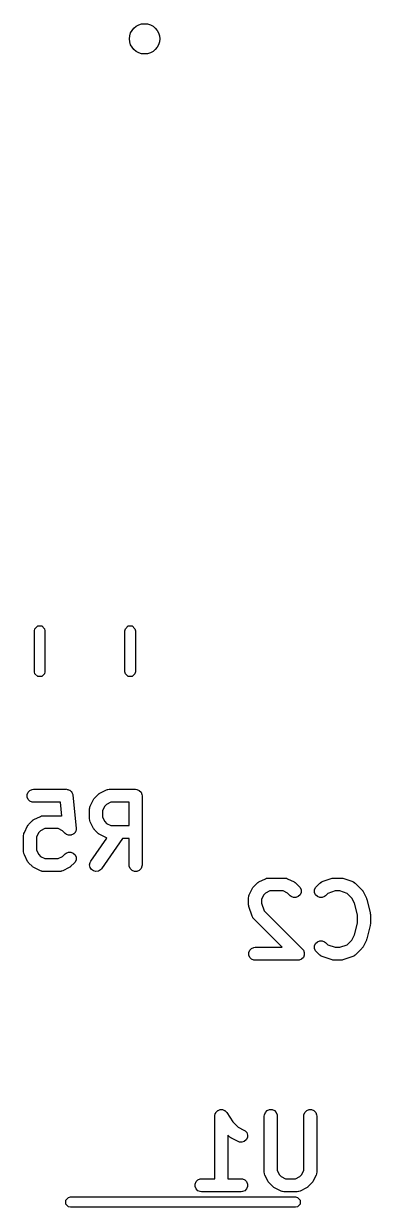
# Model space of a CAD drawing. Extents: x 5.35 to 6.5, y -4.55 to -3.35.
# Drawn here: x 5.775 to 5.933, y -3.89 to -3.352 of the extents above; entities that cross this region are included whole.
import ezdxf

# ---------------------------------------------------------------- set-up
doc = ezdxf.new("R2010")
doc.units = 0
doc.header["$MEASUREMENT"] = 0
doc.layers.add('BLACK', color=7, linetype='CONTINUOUS')

msp = doc.modelspace()

# ---------------------------------------------------------------- linework, layer by layer
at = {"layer": 'BLACK', "linetype": 'CONTINUOUS'}
for p, q in [((5.78041, -3.62818), (5.78059, -3.62727)), ((5.78041, -3.64686), (5.78041, -3.62818)), ((5.78059, -3.62727), (5.78187, -3.626)), ((5.78187, -3.626), (5.78368, -3.626)), ((5.78368, -3.626), (5.78496, -3.62727)), ((5.78496, -3.62727), (5.78514, -3.62818)), ((5.78514, -3.62818), (5.78514, -3.64686)), ((5.82156, -3.62818), (5.82173, -3.62727)), ((5.82156, -3.64686), (5.82156, -3.62818)), ((5.82173, -3.62727), (5.82301, -3.626)), ((5.82301, -3.626), (5.82482, -3.626)), ((5.82482, -3.626), (5.8261, -3.62727)), ((5.8261, -3.62727), (5.82628, -3.62818)), ((5.82628, -3.62818), (5.82628, -3.64686)), ((5.78059, -3.64776), (5.78041, -3.64686)), ((5.78187, -3.64904), (5.78059, -3.64776)), ((5.78368, -3.64904), (5.78187, -3.64904)), ((5.78496, -3.64776), (5.78368, -3.64904)), ((5.78514, -3.64686), (5.78496, -3.64776)), ((5.82173, -3.64776), (5.82156, -3.64686)), ((5.82301, -3.64904), (5.82173, -3.64776)), ((5.82482, -3.64904), (5.82301, -3.64904)), ((5.8261, -3.64776), (5.82482, -3.64904)), ((5.82628, -3.64686), (5.8261, -3.64776)), ((5.77701, -3.70266), (5.77745, -3.7016)), ((5.77701, -3.70382), (5.77701, -3.70266)), ((5.77745, -3.70488), (5.77701, -3.70382)), ((5.77745, -3.7016), (5.77826, -3.70078)), ((5.77826, -3.70078), (5.77933, -3.70034)), ((5.77933, -3.70034), (5.7799, -3.70029)), ((5.7799, -3.70029), (5.7949, -3.70029)), ((5.7949, -3.70029), (5.79511, -3.70031)), ((5.79511, -3.70031), (5.79519, -3.7003)), ((5.79519, -3.7003), (5.79526, -3.70032)), ((5.79526, -3.70032), (5.79548, -3.70034)), ((5.79548, -3.70034), (5.79588, -3.70051)), ((5.79588, -3.70051), (5.79629, -3.70063)), ((5.79629, -3.70063), (5.7964, -3.70073)), ((5.7964, -3.70073), (5.79654, -3.70078)), ((5.79654, -3.70078), (5.79685, -3.70109)), ((5.79685, -3.70109), (5.79718, -3.70136)), ((5.79718, -3.70136), (5.79725, -3.70149)), ((5.79725, -3.70149), (5.79736, -3.7016)), ((5.79736, -3.7016), (5.79752, -3.702)), ((5.79752, -3.702), (5.79772, -3.70238)), ((5.79772, -3.70238), (5.79777, -3.7026)), ((5.79777, -3.7026), (5.7978, -3.70266)), ((5.7978, -3.70266), (5.7978, -3.70274)), ((5.7978, -3.70274), (5.79784, -3.70295)), ((5.79784, -3.70295), (5.79934, -3.71794)), ((5.80781, -3.70415), (5.80931, -3.70265)), ((5.80931, -3.70265), (5.80954, -3.70247)), ((5.80954, -3.70247), (5.80959, -3.70241)), ((5.80959, -3.70241), (5.80968, -3.70235)), ((5.80968, -3.70235), (5.80976, -3.70228)), ((5.80976, -3.70228), (5.80983, -3.70225)), ((5.80983, -3.70225), (5.81008, -3.7021)), ((5.81008, -3.7021), (5.81308, -3.7006)), ((5.81308, -3.7006), (5.81362, -3.70039)), ((5.81362, -3.70039), (5.81372, -3.70038)), ((5.81372, -3.70038), (5.81382, -3.70034)), ((5.81382, -3.70034), (5.8144, -3.70029)), ((5.8144, -3.70029), (5.8264, -3.70029)), ((5.8264, -3.70029), (5.82697, -3.70034)), ((5.82697, -3.70034), (5.82804, -3.70078)), ((5.82804, -3.70078), (5.82885, -3.7016)), ((5.82885, -3.7016), (5.82929, -3.70266)), ((5.82929, -3.70266), (5.82935, -3.70324)), ((5.82935, -3.70324), (5.82935, -3.73474)), ((5.77826, -3.7057), (5.77745, -3.70488)), ((5.77933, -3.70614), (5.77826, -3.7057)), ((5.7799, -3.70619), (5.77933, -3.70614)), ((5.79223, -3.70619), (5.7799, -3.70619)), ((5.79285, -3.71246), (5.79223, -3.70619)), ((5.80545, -3.70924), (5.8055, -3.70866)), ((5.80545, -3.71374), (5.80545, -3.70924)), ((5.8055, -3.70866), (5.80554, -3.70857)), ((5.80554, -3.70857), (5.80555, -3.70846)), ((5.80555, -3.70846), (5.80576, -3.70792)), ((5.80576, -3.70792), (5.80726, -3.70492)), ((5.80726, -3.70492), (5.80741, -3.70467)), ((5.80741, -3.70467), (5.80744, -3.7046)), ((5.80744, -3.7046), (5.80751, -3.70452)), ((5.80751, -3.70452), (5.80757, -3.70443)), ((5.80757, -3.70443), (5.80762, -3.70438)), ((5.80762, -3.70438), (5.80781, -3.70415)), ((5.81233, -3.70799), (5.81135, -3.70994)), ((5.81315, -3.70717), (5.81233, -3.70799)), ((5.8151, -3.70619), (5.81315, -3.70717)), ((5.82344, -3.70619), (5.8151, -3.70619)), ((5.82344, -3.71679), (5.82344, -3.70619)), ((5.77781, -3.71615), (5.77931, -3.71465)), ((5.77931, -3.71465), (5.77954, -3.71446)), ((5.77954, -3.71446), (5.77959, -3.71441)), ((5.77959, -3.71441), (5.77968, -3.71435)), ((5.77968, -3.71435), (5.77976, -3.71428)), ((5.77976, -3.71428), (5.77983, -3.71425)), ((5.77983, -3.71425), (5.78008, -3.7141)), ((5.78008, -3.7141), (5.78308, -3.7126)), ((5.78308, -3.7126), (5.78362, -3.71239)), ((5.78362, -3.71239), (5.78373, -3.71238)), ((5.78373, -3.71238), (5.78383, -3.71234)), ((5.78383, -3.71234), (5.7844, -3.71229)), ((5.7844, -3.71229), (5.7919, -3.71229)), ((5.7919, -3.71229), (5.79248, -3.71234)), ((5.79248, -3.71234), (5.79258, -3.71238)), ((5.79258, -3.71238), (5.79268, -3.71239)), ((5.79268, -3.71239), (5.79285, -3.71246)), ((5.8055, -3.71431), (5.80545, -3.71374)), ((5.80554, -3.71441), (5.8055, -3.71431)), ((5.80555, -3.71452), (5.80554, -3.71441)), ((5.80576, -3.71506), (5.80555, -3.71452)), ((5.81135, -3.70994), (5.81135, -3.71304)), ((5.81135, -3.71304), (5.81233, -3.71499)), ((5.77555, -3.72046), (5.77576, -3.71992)), ((5.77576, -3.71992), (5.77726, -3.71692)), ((5.77726, -3.71692), (5.77742, -3.71667)), ((5.77742, -3.71667), (5.77745, -3.7166)), ((5.77745, -3.7166), (5.77751, -3.71652)), ((5.77751, -3.71652), (5.77757, -3.71643)), ((5.77757, -3.71643), (5.77763, -3.71638)), ((5.77763, -3.71638), (5.77781, -3.71615)), ((5.78233, -3.71999), (5.78136, -3.72193)), ((5.78315, -3.71916), (5.78233, -3.71999)), ((5.7851, -3.71819), (5.78315, -3.71916)), ((5.7912, -3.71819), (5.7851, -3.71819)), ((5.79315, -3.71916), (5.7912, -3.71819)), ((5.79431, -3.72033), (5.79315, -3.71916)), ((5.79855, -3.72018), (5.79828, -3.72052)), ((5.79886, -3.71988), (5.79855, -3.72018)), ((5.79891, -3.71974), (5.79886, -3.71988)), ((5.79901, -3.71963), (5.79891, -3.71974)), ((5.79913, -3.71921), (5.79901, -3.71963)), ((5.7993, -3.71881), (5.79913, -3.71921)), ((5.79934, -3.71852), (5.7993, -3.71867)), ((5.7993, -3.71867), (5.7993, -3.71881)), ((5.79934, -3.71794), (5.79934, -3.71852)), ((5.80726, -3.71806), (5.80576, -3.71506)), ((5.80741, -3.71831), (5.80726, -3.71806)), ((5.80744, -3.71838), (5.80741, -3.71831)), ((5.80751, -3.71846), (5.80744, -3.71838)), ((5.80757, -3.71855), (5.80751, -3.71846)), ((5.80762, -3.7186), (5.80757, -3.71855)), ((5.80781, -3.71883), (5.80762, -3.7186)), ((5.80931, -3.72033), (5.80781, -3.71883)), ((5.81233, -3.71499), (5.81315, -3.71581)), ((5.81315, -3.71581), (5.8151, -3.71679)), ((5.8151, -3.71679), (5.82344, -3.71679)), ((5.77545, -3.72124), (5.77551, -3.72066)), ((5.77545, -3.72874), (5.77545, -3.72124)), ((5.77551, -3.72066), (5.77555, -3.72056)), ((5.77555, -3.72056), (5.77555, -3.72046)), ((5.78136, -3.72193), (5.78136, -3.72804)), ((5.79476, -3.72069), (5.79431, -3.72033)), ((5.7949, -3.72075), (5.79476, -3.72069)), ((5.79501, -3.72084), (5.7949, -3.72075)), ((5.79543, -3.72097), (5.79501, -3.72084)), ((5.79582, -3.72113), (5.79543, -3.72097)), ((5.79597, -3.72113), (5.79582, -3.72113)), ((5.79612, -3.72118), (5.79597, -3.72113)), ((5.79654, -3.72113), (5.79612, -3.72118)), ((5.79698, -3.72113), (5.79654, -3.72113)), ((5.79711, -3.72108), (5.79698, -3.72113)), ((5.79726, -3.72106), (5.79711, -3.72108)), ((5.79764, -3.72086), (5.79726, -3.72106)), ((5.79804, -3.72069), (5.79764, -3.72086)), ((5.79815, -3.72059), (5.79804, -3.72069)), ((5.79828, -3.72052), (5.79815, -3.72059)), ((5.80598, -3.73304), (5.81337, -3.72249)), ((5.80954, -3.72051), (5.80931, -3.72033)), ((5.80959, -3.72057), (5.80954, -3.72051)), ((5.80968, -3.72063), (5.80959, -3.72057)), ((5.80976, -3.72069), (5.80968, -3.72063)), ((5.80983, -3.72072), (5.80976, -3.72069)), ((5.81008, -3.72088), (5.80983, -3.72072)), ((5.81308, -3.72238), (5.81008, -3.72088)), ((5.82043, -3.72269), (5.81082, -3.73643)), ((5.81337, -3.72249), (5.81308, -3.72238)), ((5.82344, -3.72269), (5.82043, -3.72269)), ((5.82344, -3.73474), (5.82344, -3.72269)), ((5.77551, -3.72931), (5.77545, -3.72874)), ((5.77555, -3.72941), (5.77551, -3.72931)), ((5.77555, -3.72952), (5.77555, -3.72941)), ((5.77576, -3.73006), (5.77555, -3.72952)), ((5.77726, -3.73306), (5.77576, -3.73006)), ((5.78136, -3.72804), (5.78233, -3.72999)), ((5.78233, -3.72999), (5.78315, -3.73081)), ((5.78315, -3.73081), (5.7851, -3.73178)), ((5.7912, -3.73178), (5.79315, -3.73081)), ((5.79315, -3.73081), (5.79431, -3.72965)), ((5.79431, -3.72965), (5.79476, -3.72928)), ((5.79476, -3.72928), (5.79582, -3.72884)), ((5.79582, -3.72884), (5.79698, -3.72884)), ((5.79698, -3.72884), (5.79804, -3.72928)), ((5.79804, -3.72928), (5.79886, -3.7301)), ((5.79886, -3.7301), (5.7993, -3.73116)), ((5.77742, -3.7333), (5.77726, -3.73306)), ((5.77745, -3.73338), (5.77742, -3.7333)), ((5.77751, -3.73346), (5.77745, -3.73338)), ((5.77757, -3.73355), (5.77751, -3.73346)), ((5.77763, -3.7336), (5.77757, -3.73355)), ((5.77781, -3.73382), (5.77763, -3.7336)), ((5.77931, -3.73532), (5.77781, -3.73382)), ((5.77954, -3.73551), (5.77931, -3.73532)), ((5.77959, -3.73557), (5.77954, -3.73551)), ((5.77968, -3.73562), (5.77959, -3.73557)), ((5.77976, -3.73569), (5.77968, -3.73562)), ((5.77983, -3.73572), (5.77976, -3.73569)), ((5.78008, -3.73588), (5.77983, -3.73572)), ((5.78308, -3.73738), (5.78008, -3.73588)), ((5.7851, -3.73178), (5.7912, -3.73178)), ((5.79622, -3.73588), (5.79322, -3.73738)), ((5.79647, -3.73572), (5.79622, -3.73588)), ((5.79654, -3.73569), (5.79647, -3.73572)), ((5.79662, -3.73562), (5.79654, -3.73569)), ((5.79671, -3.73557), (5.79662, -3.73562)), ((5.79676, -3.73551), (5.79671, -3.73557)), ((5.79699, -3.73532), (5.79676, -3.73551)), ((5.79849, -3.73382), (5.79699, -3.73532)), ((5.79886, -3.73338), (5.79849, -3.73382)), ((5.7993, -3.73231), (5.79886, -3.73338)), ((5.7993, -3.73116), (5.7993, -3.73231)), ((5.80545, -3.73467), (5.8057, -3.73355)), ((5.80565, -3.73581), (5.80545, -3.73467)), ((5.80627, -3.73678), (5.80565, -3.73581)), ((5.8057, -3.73355), (5.80598, -3.73304)), ((5.8235, -3.73531), (5.82344, -3.73474)), ((5.82394, -3.73638), (5.8235, -3.73531)), ((5.82476, -3.73719), (5.82394, -3.73638)), ((5.82885, -3.73638), (5.82804, -3.73719)), ((5.82929, -3.73531), (5.82885, -3.73638)), ((5.82935, -3.73474), (5.82929, -3.73531)), ((5.78362, -3.73758), (5.78308, -3.73738)), ((5.78373, -3.73759), (5.78362, -3.73758)), ((5.78383, -3.73763), (5.78373, -3.73759)), ((5.7844, -3.73769), (5.78383, -3.73763)), ((5.7919, -3.73769), (5.7844, -3.73769)), ((5.79248, -3.73763), (5.7919, -3.73769)), ((5.79258, -3.73759), (5.79248, -3.73763)), ((5.79268, -3.73758), (5.79258, -3.73759)), ((5.79322, -3.73738), (5.79268, -3.73758)), ((5.80721, -3.73744), (5.80627, -3.73678)), ((5.80833, -3.73769), (5.80721, -3.73744)), ((5.80947, -3.73749), (5.80833, -3.73769)), ((5.81044, -3.73687), (5.80947, -3.73749)), ((5.81082, -3.73643), (5.81044, -3.73687)), ((5.82582, -3.73763), (5.82476, -3.73719)), ((5.82697, -3.73763), (5.82582, -3.73763)), ((5.82804, -3.73719), (5.82697, -3.73763)), ((5.88244, -3.74245), (5.88544, -3.74095)), ((5.88544, -3.74095), (5.88598, -3.74075)), ((5.88598, -3.74075), (5.88609, -3.74074)), ((5.88609, -3.74074), (5.88619, -3.7407)), ((5.88619, -3.7407), (5.88676, -3.74064)), ((5.88676, -3.74064), (5.89426, -3.74064)), ((5.89426, -3.74064), (5.89484, -3.7407)), ((5.89484, -3.7407), (5.89494, -3.74074)), ((5.89494, -3.74074), (5.89504, -3.74075)), ((5.89504, -3.74075), (5.89558, -3.74095)), ((5.89558, -3.74095), (5.89858, -3.74245)), ((5.91133, -3.74229), (5.91583, -3.74079)), ((5.91583, -3.74079), (5.91611, -3.74073)), ((5.91611, -3.74073), (5.91618, -3.7407)), ((5.91618, -3.7407), (5.91629, -3.74069)), ((5.91629, -3.74069), (5.91639, -3.74066)), ((5.91639, -3.74066), (5.91647, -3.74067)), ((5.91647, -3.74067), (5.91676, -3.74064)), ((5.91676, -3.74064), (5.91976, -3.74064)), ((5.91976, -3.74064), (5.92005, -3.74067)), ((5.92005, -3.74067), (5.92013, -3.74066)), ((5.92013, -3.74066), (5.92023, -3.74069)), ((5.92023, -3.74069), (5.92034, -3.7407)), ((5.92034, -3.7407), (5.92041, -3.74073)), ((5.92041, -3.74073), (5.92069, -3.74079)), ((5.92069, -3.74079), (5.92519, -3.74229)), ((5.87812, -3.74827), (5.87962, -3.74527)), ((5.87962, -3.74527), (5.87978, -3.74503)), ((5.87978, -3.74503), (5.87981, -3.74495)), ((5.87981, -3.74495), (5.87988, -3.74487)), ((5.87988, -3.74487), (5.87993, -3.74478)), ((5.87993, -3.74478), (5.87999, -3.74473)), ((5.87999, -3.74473), (5.88018, -3.74451)), ((5.88018, -3.74451), (5.88168, -3.74301)), ((5.88168, -3.74301), (5.8819, -3.74282)), ((5.8819, -3.74282), (5.88195, -3.74276)), ((5.88195, -3.74276), (5.88204, -3.74271)), ((5.88204, -3.74271), (5.88212, -3.74264)), ((5.88212, -3.74264), (5.8822, -3.74261)), ((5.8822, -3.74261), (5.88244, -3.74245)), ((5.88746, -3.74655), (5.88551, -3.74752)), ((5.89357, -3.74655), (5.88746, -3.74655)), ((5.89551, -3.74752), (5.89357, -3.74655)), ((5.89858, -3.74245), (5.89883, -3.74261)), ((5.89883, -3.74261), (5.8989, -3.74264)), ((5.8989, -3.74264), (5.89898, -3.74271)), ((5.89898, -3.74271), (5.89907, -3.74276)), ((5.89907, -3.74276), (5.89912, -3.74282)), ((5.89912, -3.74282), (5.89935, -3.74301)), ((5.89935, -3.74301), (5.90085, -3.74451)), ((5.90085, -3.74451), (5.90122, -3.74495)), ((5.90122, -3.74495), (5.90166, -3.74602)), ((5.90166, -3.74602), (5.90166, -3.74717)), ((5.90787, -3.74602), (5.90831, -3.74495)), ((5.90787, -3.74717), (5.90787, -3.74602)), ((5.90831, -3.74495), (5.90867, -3.74451)), ((5.90867, -3.74451), (5.91017, -3.74301)), ((5.91017, -3.74301), (5.91062, -3.74264)), ((5.91062, -3.74264), (5.91072, -3.7426)), ((5.91072, -3.7426), (5.9108, -3.74253)), ((5.9108, -3.74253), (5.91133, -3.74229)), ((5.91724, -3.74655), (5.91386, -3.74767)), ((5.91928, -3.74655), (5.91724, -3.74655)), ((5.92266, -3.74767), (5.91928, -3.74655)), ((5.92519, -3.74229), (5.92572, -3.74253)), ((5.92572, -3.74253), (5.9258, -3.7426)), ((5.9258, -3.7426), (5.9259, -3.74264)), ((5.9259, -3.74264), (5.92635, -3.74301)), ((5.92635, -3.74301), (5.92935, -3.74601)), ((5.92935, -3.74601), (5.92953, -3.74623)), ((5.92953, -3.74623), (5.92959, -3.74628)), ((5.92959, -3.74628), (5.92965, -3.74637)), ((5.92965, -3.74637), (5.92971, -3.74645)), ((5.92971, -3.74645), (5.92974, -3.74653)), ((5.92974, -3.74653), (5.9299, -3.74677)), ((5.9299, -3.74677), (5.9314, -3.74977)), ((5.87781, -3.74959), (5.87787, -3.74902)), ((5.87781, -3.75259), (5.87781, -3.74959)), ((5.87787, -3.74902), (5.87791, -3.74892)), ((5.87791, -3.74892), (5.87792, -3.74881)), ((5.87792, -3.74881), (5.87812, -3.74827)), ((5.88469, -3.74834), (5.88372, -3.75029)), ((5.88372, -3.75029), (5.88372, -3.75211)), ((5.88372, -3.75211), (5.88485, -3.7555)), ((5.88551, -3.74752), (5.88469, -3.74834)), ((5.89667, -3.74868), (5.89551, -3.74752)), ((5.89712, -3.74905), (5.89667, -3.74868)), ((5.89819, -3.74949), (5.89712, -3.74905)), ((5.89934, -3.74949), (5.89819, -3.74949)), ((5.9004, -3.74905), (5.89934, -3.74949)), ((5.90122, -3.74823), (5.9004, -3.74905)), ((5.90166, -3.74717), (5.90122, -3.74823)), ((5.90831, -3.74823), (5.90787, -3.74717)), ((5.90912, -3.74905), (5.90831, -3.74823)), ((5.91019, -3.74949), (5.90912, -3.74905)), ((5.91134, -3.74949), (5.91019, -3.74949)), ((5.9124, -3.74905), (5.91134, -3.74949)), ((5.91285, -3.74868), (5.9124, -3.74905)), ((5.91386, -3.74767), (5.91285, -3.74868)), ((5.92483, -3.74984), (5.92266, -3.74767)), ((5.92597, -3.75212), (5.92483, -3.74984)), ((5.92731, -3.75746), (5.92597, -3.75212)), ((5.9314, -3.74977), (5.93142, -3.74981)), ((5.93142, -3.74981), (5.93143, -3.74983)), ((5.93143, -3.74983), (5.93152, -3.75007)), ((5.93152, -3.75007), (5.93161, -3.75031)), ((5.93161, -3.75031), (5.93161, -3.75033)), ((5.93161, -3.75033), (5.93162, -3.75038)), ((5.93162, -3.75038), (5.93312, -3.75638)), ((5.87784, -3.75288), (5.87781, -3.75259)), ((5.87784, -3.75296), (5.87784, -3.75288)), ((5.87786, -3.75306), (5.87784, -3.75296)), ((5.87787, -3.75317), (5.87786, -3.75306)), ((5.8779, -3.75324), (5.87787, -3.75317)), ((5.87796, -3.75353), (5.8779, -3.75324)), ((5.87946, -3.75803), (5.87796, -3.75353)), ((5.88485, -3.7555), (5.90235, -3.773)), ((5.92731, -3.76123), (5.92731, -3.75746)), ((5.93312, -3.75638), (5.93314, -3.75648)), ((5.93314, -3.75648), (5.93315, -3.75652)), ((5.93315, -3.75652), (5.93318, -3.75673)), ((5.93318, -3.75673), (5.93321, -3.75695)), ((5.93321, -3.75695), (5.9332, -3.75699)), ((5.9332, -3.75699), (5.93321, -3.75709)), ((5.93321, -3.75709), (5.93321, -3.76159)), ((5.8797, -3.75855), (5.87946, -3.75803)), ((5.87977, -3.75863), (5.8797, -3.75855)), ((5.87981, -3.75873), (5.87977, -3.75863)), ((5.88018, -3.75918), (5.87981, -3.75873)), ((5.89313, -3.77214), (5.88018, -3.75918)), ((5.92597, -3.76656), (5.92731, -3.76123)), ((5.93312, -3.76231), (5.93162, -3.76831)), ((5.93314, -3.76221), (5.93312, -3.76231)), ((5.93315, -3.76217), (5.93314, -3.76221)), ((5.93318, -3.76195), (5.93315, -3.76217)), ((5.93321, -3.76174), (5.93318, -3.76195)), ((5.93321, -3.76159), (5.9332, -3.76169)), ((5.9332, -3.76169), (5.93321, -3.76174)), ((5.92483, -3.76884), (5.92597, -3.76656)), ((5.93152, -3.76861), (5.93143, -3.76885)), ((5.93161, -3.76837), (5.93152, -3.76861)), ((5.93162, -3.76831), (5.93161, -3.76835)), ((5.93161, -3.76835), (5.93161, -3.76837)), ((5.87787, -3.77451), (5.87831, -3.77345)), ((5.87831, -3.77345), (5.87912, -3.77264)), ((5.87912, -3.77264), (5.88019, -3.77219)), ((5.88019, -3.77219), (5.88076, -3.77214)), ((5.88076, -3.77214), (5.89313, -3.77214)), ((5.90235, -3.773), (5.90272, -3.77345)), ((5.90272, -3.77345), (5.90316, -3.77451)), ((5.90787, -3.77151), (5.90831, -3.77045)), ((5.90787, -3.77267), (5.90787, -3.77151)), ((5.90831, -3.77373), (5.90787, -3.77267)), ((5.90831, -3.77045), (5.90912, -3.76964)), ((5.90867, -3.77418), (5.90831, -3.77373)), ((5.90912, -3.76964), (5.91019, -3.76919)), ((5.91019, -3.76919), (5.91134, -3.76919)), ((5.91134, -3.76919), (5.9124, -3.76964)), ((5.9124, -3.76964), (5.91285, -3.77)), ((5.91285, -3.77), (5.91386, -3.77101)), ((5.91386, -3.77101), (5.91724, -3.77214)), ((5.91724, -3.77214), (5.91928, -3.77214)), ((5.91928, -3.77214), (5.92266, -3.77101)), ((5.92266, -3.77101), (5.92483, -3.76884)), ((5.92935, -3.77268), (5.92635, -3.77568)), ((5.92953, -3.77245), (5.92935, -3.77268)), ((5.92959, -3.7724), (5.92953, -3.77245)), ((5.92965, -3.77231), (5.92959, -3.7724)), ((5.92971, -3.77223), (5.92965, -3.77231)), ((5.92974, -3.77216), (5.92971, -3.77223)), ((5.9299, -3.77191), (5.92974, -3.77216)), ((5.9314, -3.76891), (5.9299, -3.77191)), ((5.93142, -3.76887), (5.9314, -3.76891)), ((5.93143, -3.76885), (5.93142, -3.76887)), ((5.87787, -3.77567), (5.87787, -3.77451)), ((5.87831, -3.77673), (5.87787, -3.77567)), ((5.87912, -3.77755), (5.87831, -3.77673)), ((5.88019, -3.77799), (5.87912, -3.77755)), ((5.88076, -3.77804), (5.88019, -3.77799)), ((5.90026, -3.77804), (5.88076, -3.77804)), ((5.90084, -3.77799), (5.90026, -3.77804)), ((5.9019, -3.77755), (5.90084, -3.77799)), ((5.90272, -3.77673), (5.9019, -3.77755)), ((5.90316, -3.77567), (5.90272, -3.77673)), ((5.90316, -3.77451), (5.90316, -3.77567)), ((5.91017, -3.77568), (5.90867, -3.77418)), ((5.91062, -3.77605), (5.91017, -3.77568)), ((5.91072, -3.77609), (5.91062, -3.77605)), ((5.9108, -3.77616), (5.91072, -3.77609)), ((5.91133, -3.77639), (5.9108, -3.77616)), ((5.91583, -3.77789), (5.91133, -3.77639)), ((5.91611, -3.77796), (5.91583, -3.77789)), ((5.91618, -3.77799), (5.91611, -3.77796)), ((5.91629, -3.778), (5.91618, -3.77799)), ((5.91639, -3.77802), (5.91629, -3.778)), ((5.91647, -3.77801), (5.91639, -3.77802)), ((5.91676, -3.77804), (5.91647, -3.77801)), ((5.91976, -3.77804), (5.91676, -3.77804)), ((5.92005, -3.77801), (5.91976, -3.77804)), ((5.92013, -3.77802), (5.92005, -3.77801)), ((5.92023, -3.778), (5.92013, -3.77802)), ((5.92034, -3.77799), (5.92023, -3.778)), ((5.92041, -3.77796), (5.92034, -3.77799)), ((5.92069, -3.77789), (5.92041, -3.77796)), ((5.92519, -3.77639), (5.92069, -3.77789)), ((5.92572, -3.77616), (5.92519, -3.77639)), ((5.9258, -3.77609), (5.92572, -3.77616)), ((5.9259, -3.77605), (5.9258, -3.77609)), ((5.92635, -3.77568), (5.9259, -3.77605)), ((5.86244, -3.8489), (5.8625, -3.84833)), ((5.86244, -3.84891), (5.86244, -3.8489)), ((5.86244, -3.87745), (5.86244, -3.84891)), ((5.86244, -3.84891), (5.86244, -3.84891)), ((5.86244, -3.84891), (5.86244, -3.84891)), ((5.8625, -3.84833), (5.86261, -3.84806)), ((5.86261, -3.84806), (5.86266, -3.84778)), ((5.86266, -3.84778), (5.86283, -3.84754)), ((5.86283, -3.84754), (5.86294, -3.84727)), ((5.86294, -3.84727), (5.86314, -3.84706)), ((5.86314, -3.84706), (5.86331, -3.84682)), ((5.86331, -3.84682), (5.86355, -3.84666)), ((5.86355, -3.84666), (5.86375, -3.84645)), ((5.86375, -3.84645), (5.86402, -3.84634)), ((5.86402, -3.84634), (5.86426, -3.84618)), ((5.86426, -3.84618), (5.86455, -3.84612)), ((5.86455, -3.84612), (5.86482, -3.84601)), ((5.86482, -3.84601), (5.86511, -3.84601)), ((5.86511, -3.84601), (5.86539, -3.84596)), ((5.86539, -3.84596), (5.86568, -3.84601)), ((5.86568, -3.84601), (5.86597, -3.84601)), ((5.86597, -3.84601), (5.86624, -3.84613)), ((5.86624, -3.84613), (5.86652, -3.84618)), ((5.86652, -3.84618), (5.86676, -3.84634)), ((5.86676, -3.84634), (5.86703, -3.84645)), ((5.86703, -3.84645), (5.86724, -3.84666)), ((5.86724, -3.84666), (5.86748, -3.84682)), ((5.86748, -3.84682), (5.86784, -3.84727)), ((5.86784, -3.84727), (5.86785, -3.84727)), ((5.86785, -3.84727), (5.86785, -3.84727)), ((5.86785, -3.84727), (5.86785, -3.84727)), ((5.86785, -3.84727), (5.87069, -3.85153)), ((5.88494, -3.84891), (5.88499, -3.84833)), ((5.88494, -3.87441), (5.88494, -3.84891)), ((5.88499, -3.84833), (5.88543, -3.84727)), ((5.88543, -3.84727), (5.88625, -3.84645)), ((5.88625, -3.84645), (5.88731, -3.84601)), ((5.88731, -3.84601), (5.88847, -3.84601)), ((5.88847, -3.84601), (5.88953, -3.84645)), ((5.88953, -3.84645), (5.89034, -3.84727)), ((5.89034, -3.84727), (5.89079, -3.84833)), ((5.89079, -3.84833), (5.89084, -3.84891)), ((5.89084, -3.84891), (5.89084, -3.87371)), ((5.90293, -3.84891), (5.90299, -3.84833)), ((5.90293, -3.87371), (5.90293, -3.84891)), ((5.90299, -3.84833), (5.90343, -3.84727)), ((5.90343, -3.84727), (5.90425, -3.84645)), ((5.90425, -3.84645), (5.90531, -3.84601)), ((5.90531, -3.84601), (5.90646, -3.84601)), ((5.90646, -3.84601), (5.90753, -3.84645)), ((5.90753, -3.84645), (5.90834, -3.84727)), ((5.90834, -3.84727), (5.90878, -3.84833)), ((5.90878, -3.84833), (5.90884, -3.84891)), ((5.90884, -3.84891), (5.90884, -3.87441)), ((5.87069, -3.85153), (5.87314, -3.85398)), ((5.87314, -3.85398), (5.87571, -3.85527)), ((5.8693, -3.8585), (5.86834, -3.85754)), ((5.86834, -3.85754), (5.86834, -3.87745)), ((5.86953, -3.85868), (5.8693, -3.8585)), ((5.86958, -3.85874), (5.86953, -3.85868)), ((5.86967, -3.8588), (5.86958, -3.85874)), ((5.86975, -3.85886), (5.86967, -3.8588)), ((5.86982, -3.85889), (5.86975, -3.85886)), ((5.87007, -3.85905), (5.86982, -3.85889)), ((5.87307, -3.86055), (5.87007, -3.85905)), ((5.87571, -3.85527), (5.8762, -3.85558)), ((5.87672, -3.85972), (5.87585, -3.86047)), ((5.8762, -3.85558), (5.87696, -3.85645)), ((5.87724, -3.85869), (5.87672, -3.85972)), ((5.87696, -3.85645), (5.87732, -3.85754)), ((5.87732, -3.85754), (5.87724, -3.85869)), ((5.87361, -3.86076), (5.87307, -3.86055)), ((5.87476, -3.86084), (5.87361, -3.86076)), ((5.87585, -3.86047), (5.87476, -3.86084)), ((5.88499, -3.87498), (5.88494, -3.87441)), ((5.88503, -3.87508), (5.88499, -3.87498)), ((5.88504, -3.87519), (5.88503, -3.87508)), ((5.88525, -3.87573), (5.88504, -3.87519)), ((5.88675, -3.87873), (5.88525, -3.87573)), ((5.89084, -3.87371), (5.89182, -3.87566)), ((5.89182, -3.87566), (5.89264, -3.87648)), ((5.90114, -3.87648), (5.90196, -3.87566)), ((5.90196, -3.87566), (5.90293, -3.87371)), ((5.90853, -3.87573), (5.90703, -3.87873)), ((5.90873, -3.87519), (5.90853, -3.87573)), ((5.90874, -3.87508), (5.90873, -3.87519)), ((5.90878, -3.87498), (5.90874, -3.87508)), ((5.90884, -3.87441), (5.90878, -3.87498)), ((5.8535, -3.87983), (5.85394, -3.87876)), ((5.8535, -3.88098), (5.8535, -3.87983)), ((5.85394, -3.88205), (5.8535, -3.88098)), ((5.85394, -3.87876), (5.85475, -3.87795)), ((5.85475, -3.87795), (5.85582, -3.87751)), ((5.85582, -3.87751), (5.85639, -3.87745)), ((5.85639, -3.87745), (5.86244, -3.87745)), ((5.86834, -3.87745), (5.87439, -3.87745)), ((5.87439, -3.87745), (5.87497, -3.87751)), ((5.87497, -3.87751), (5.87603, -3.87795)), ((5.87603, -3.87795), (5.87685, -3.87876)), ((5.87685, -3.87876), (5.87729, -3.87983)), ((5.87729, -3.88098), (5.87685, -3.88205)), ((5.87729, -3.87983), (5.87729, -3.88098)), ((5.8869, -3.87897), (5.88675, -3.87873)), ((5.88693, -3.87905), (5.8869, -3.87897)), ((5.887, -3.87913), (5.88693, -3.87905)), ((5.88706, -3.87922), (5.887, -3.87913)), ((5.88711, -3.87927), (5.88706, -3.87922)), ((5.8873, -3.87949), (5.88711, -3.87927)), ((5.8888, -3.88099), (5.8873, -3.87949)), ((5.88903, -3.88118), (5.8888, -3.88099)), ((5.88908, -3.88124), (5.88903, -3.88118)), ((5.88917, -3.88129), (5.88908, -3.88124)), ((5.88925, -3.88136), (5.88917, -3.88129)), ((5.88932, -3.88139), (5.88925, -3.88136)), ((5.88957, -3.88155), (5.88932, -3.88139)), ((5.89257, -3.88305), (5.88957, -3.88155)), ((5.89264, -3.87648), (5.89459, -3.87745)), ((5.89459, -3.87745), (5.89919, -3.87745)), ((5.89919, -3.87745), (5.90114, -3.87648)), ((5.90421, -3.88155), (5.90121, -3.88305)), ((5.90446, -3.88139), (5.90421, -3.88155)), ((5.90453, -3.88136), (5.90446, -3.88139)), ((5.90461, -3.88129), (5.90453, -3.88136)), ((5.9047, -3.88124), (5.90461, -3.88129)), ((5.90475, -3.88118), (5.9047, -3.88124)), ((5.90498, -3.88099), (5.90475, -3.88118)), ((5.90647, -3.87949), (5.90498, -3.88099)), ((5.90666, -3.87927), (5.90647, -3.87949)), ((5.90672, -3.87922), (5.90666, -3.87927)), ((5.90678, -3.87913), (5.90672, -3.87922)), ((5.90684, -3.87905), (5.90678, -3.87913)), ((5.90687, -3.87897), (5.90684, -3.87905)), ((5.90703, -3.87873), (5.90687, -3.87897)), ((5.79457, -3.88717), (5.79585, -3.88589)), ((5.79585, -3.88589), (5.79675, -3.88571)), ((5.79675, -3.88571), (5.82825, -3.88571)), ((5.82825, -3.88571), (5.89911, -3.88571)), ((5.85475, -3.88286), (5.85394, -3.88205)), ((5.85582, -3.8833), (5.85475, -3.88286)), ((5.85639, -3.88336), (5.85582, -3.8833)), ((5.87439, -3.88336), (5.85639, -3.88336)), ((5.87497, -3.8833), (5.87439, -3.88336)), ((5.87603, -3.88286), (5.87497, -3.8833)), ((5.87685, -3.88205), (5.87603, -3.88286)), ((5.89311, -3.88325), (5.89257, -3.88305)), ((5.89321, -3.88326), (5.89311, -3.88325)), ((5.89331, -3.8833), (5.89321, -3.88326)), ((5.89389, -3.88336), (5.89331, -3.8833)), ((5.89989, -3.88336), (5.89389, -3.88336)), ((5.89911, -3.88571), (5.90002, -3.88589)), ((5.90046, -3.8833), (5.89989, -3.88336)), ((5.90002, -3.88589), (5.9013, -3.88717)), ((5.90056, -3.88326), (5.90046, -3.8833)), ((5.90067, -3.88325), (5.90056, -3.88326)), ((5.90121, -3.88305), (5.90067, -3.88325)), ((5.79457, -3.88897), (5.79457, -3.88717)), ((5.79585, -3.89025), (5.79457, -3.88897)), ((5.79675, -3.89043), (5.79585, -3.89025)), ((5.82825, -3.89043), (5.79675, -3.89043)), ((5.89911, -3.89043), (5.82825, -3.89043)), ((5.90002, -3.89025), (5.89911, -3.89043)), ((5.9013, -3.88897), (5.90002, -3.89025)), ((5.9013, -3.88717), (5.9013, -3.88897))]:
    msp.add_line(p, q, dxfattribs=at)
at = {"layer": 'BLACK'}
msp.add_circle((5.83047, -3.35894), 0.00689, dxfattribs=at)
msp.add_circle((5.83047, -3.35894), 0.00689, dxfattribs=at)

doc.saveas('drawing.dxf')
